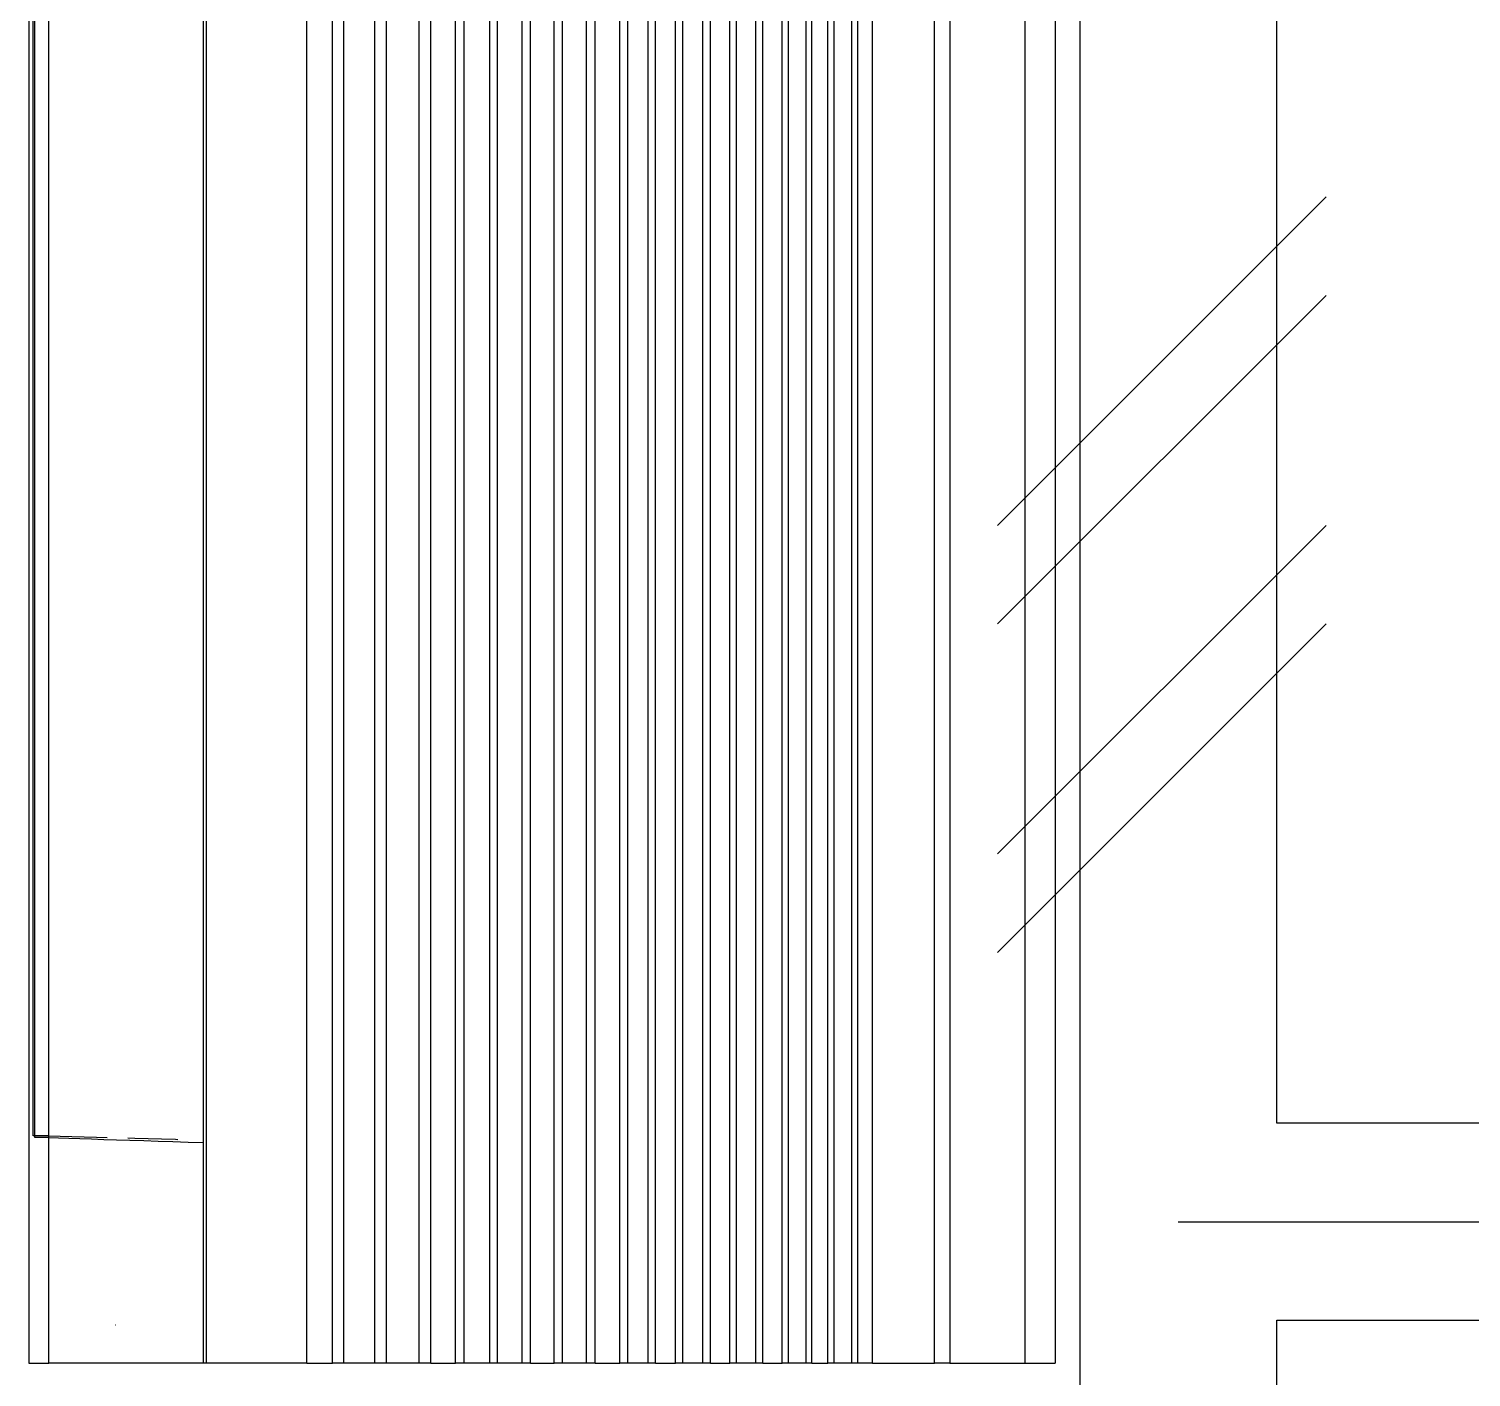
# Model space of a CAD drawing. Header units: inches. Extents: x -106706990 to 300603, y -86718466 to 1728185.
# Drawn here: x 154283 to 155381, y 40916 to 41942 of the extents above; entities that cross this region are included whole.
import ezdxf

# ---------------------------------------------------------------- set-up
doc = ezdxf.new("R2010")
doc.units = ezdxf.units.IN
doc.header["$MEASUREMENT"] = 0
doc.linetypes.add('CENTER', pattern=[2, 1.25, -0.25, 0.25, -0.25])
for name, color, linetype in [('A-WALL', 1, 'Continuous'), ('A-WLH', 7, 'Continuous'), ('Edges', 7, 'Continuous'), ('Grid', 8, 'CENTER')]:
    doc.layers.add(name, color=color, linetype=linetype)

# ---------------------------------------------------------------- blocks, each defined once
blk = doc.blocks.new('A$C49831240')
at = {"layer": 'A-WLH', "color": 8}
for p, q in [((250, 575), (0, 325)), ((250, 500), (0, 250)), ((250, 325), (0, 75)), ((250, 250), (0, 0))]:
    blk.add_line(p, q, dxfattribs=at)
blk = doc.blocks.new('air con')
at = {"layer": 'Edges'}
for p, q in [((71.402, 41.898), (152.402, 41.898)), ((152.402, 41.095), (152.402, 41.898)), ((71.402, 41.095), (152.402, 41.095)), ((152.402, 39.122), (152.402, 41.095)), ((71.402, 39.122), (152.402, 39.122)), ((152.402, 39.122), (152.402, 38.724)), ((152.402, 38.724), (71.402, 38.724)), ((152.402, 37.092), (152.402, 38.724)), ((152.402, 37.092), (71.402, 37.092)), ((152.402, 37.092), (152.402, 36.701)), ((152.402, 36.701), (71.402, 36.701)), ((152.402, 36.542), (71.402, 36.542)), ((152.402, 36.701), (152.402, 36.542)), ((152.402, 36.542), (152.402, 36.078)), ((152.402, 36.078), (71.402, 36.078)), ((152.402, 36.078), (152.402, 35.914)), ((152.402, 35.914), (71.402, 35.914)), ((152.402, 35.493), (152.402, 35.914)), ((152.402, 35.493), (71.402, 35.493)), ((152.402, 35.34), (71.402, 35.34)), ((152.402, 35.493), (152.402, 35.34)), ((152.402, 35.34), (152.402, 34.877)), ((152.402, 34.877), (71.402, 34.877)), ((152.402, 34.709), (71.402, 34.709)), ((152.402, 34.877), (152.402, 34.709)), ((152.402, 34.207), (152.402, 34.709)), ((152.402, 34.207), (71.402, 34.207)), ((152.402, 34.207), (152.402, 34.022)), ((152.402, 34.022), (71.402, 34.022)), ((152.402, 34.022), (152.402, 33.51)), ((152.402, 33.51), (71.402, 33.51)), ((152.402, 33.51), (152.402, 33.335)), ((152.402, 33.335), (71.402, 33.335)), ((152.402, 32.826), (152.402, 33.335)), ((152.402, 32.826), (71.402, 32.826)), ((152.402, 32.826), (152.402, 32.625)), ((152.402, 32.625), (71.402, 32.625)), ((152.402, 32.625), (152.402, 32.098)), ((152.402, 32.098), (71.402, 32.098)), ((152.402, 31.911), (71.402, 31.911)), ((152.402, 32.098), (152.402, 31.911)), ((152.402, 31.378), (152.402, 31.911)), ((152.402, 31.378), (71.402, 31.378)), ((152.402, 31.189), (71.402, 31.189)), ((152.402, 31.378), (152.402, 31.189)), ((152.402, 31.189), (152.402, 30.654)), ((152.402, 30.654), (71.402, 30.654)), ((152.402, 30.439), (71.402, 30.439)), ((152.402, 30.654), (152.402, 30.439)), ((152.402, 29.791), (152.402, 30.439)), ((152.402, 29.791), (71.402, 29.791)), ((152.402, 29.791), (152.402, 29.562)), ((152.402, 29.562), (71.402, 29.562)), ((152.402, 29.562), (152.402, 28.935)), ((152.402, 28.935), (71.402, 28.935)), ((152.402, 28.935), (152.402, 28.714)), ((152.402, 28.714), (71.402, 28.714)), ((152.402, 28.092), (152.402, 28.714)), ((152.402, 28.092), (71.402, 28.092)), ((152.402, 28.092), (152.402, 27.871)), ((152.402, 27.871), (71.402, 27.871)), ((152.402, 27.871), (152.402, 27.226)), ((152.402, 27.226), (71.402, 27.226)), ((152.402, 27.024), (71.402, 27.024)), ((152.402, 27.226), (152.402, 27.024)), ((152.402, 27.024), (152.402, 26.349)), ((152.402, 26.349), (71.402, 26.349)), ((152.402, 26.349), (152.402, 26.117)), ((152.402, 26.117), (71.402, 26.117)), ((152.402, 25.469), (152.402, 26.117)), ((152.402, 25.469), (71.402, 25.469)), ((152.402, 25.469), (152.402, 25.162)), ((152.402, 25.162), (71.402, 25.162)), ((152.402, 25.162), (152.402, 24.304)), ((152.402, 24.304), (71.402, 24.304)), ((152.402, 24.304), (152.402, 24.002)), ((152.402, 24.002), (71.402, 24.002)), ((152.402, 24.002), (152.402, 23.184)), ((152.402, 23.184), (71.402, 23.184)), ((152.402, 23.184), (152.402, 22.883)), ((152.402, 22.883), (71.402, 22.883)), ((152.402, 22.213), (152.402, 22.883)), ((152.402, 22.213), (71.402, 22.213)), ((152.402, 22.213), (152.402, 19.568)), ((152.402, 19.568), (71.402, 19.568)), ((152.402, 19.493), (71.402, 19.493)), ((146.588, 19.085), (146.601, 19.493)), ((152.402, 19.568), (152.402, 19.493)), ((152.402, 19.493), (152.402, 15.42)), ((146.575, 18.687), (146.588, 19.085)), ((146.504, 18.391), (146.514, 18.752)), ((146.514, 18.752), (146.516, 18.813)), ((146.562, 18.299), (146.575, 18.687)), ((146.494, 18.035), (146.504, 18.391)), ((146.55, 17.923), (146.562, 18.299)), ((146.484, 17.685), (146.494, 18.035)), ((146.538, 17.558), (146.55, 17.923)), ((146.479, 17.503), (146.484, 17.685)), ((146.527, 17.206), (146.538, 17.558)), ((146.516, 16.869), (146.527, 17.206)), ((151.402, 17.184), (151.402, 17.175)), ((146.456, 16.673), (146.464, 16.956)), ((146.505, 16.546), (146.516, 16.869)), ((146.438, 16.032), (146.447, 16.349)), ((146.447, 16.349), (146.456, 16.673)), ((146.495, 16.239), (146.505, 16.546)), ((146.429, 15.722), (146.438, 16.032)), ((146.477, 15.675), (146.486, 15.948)), ((146.486, 15.948), (146.495, 16.239)), ((146.421, 15.42), (146.429, 15.722)), ((146.468, 15.42), (146.477, 15.675)), ((146.421, 15.42), (76.921, 15.42)), ((146.468, 15.42), (146.421, 15.42)), ((146.421, 15.42), (146.421, 15.051)), ((152.402, 15.42), (146.468, 15.42)), ((146.468, 15.42), (146.468, 15.051)), ((152.402, 14.898), (152.402, 15.42)), ((71.402, 14.898), (152.402, 14.898)), ((146.421, 15.051), (76.921, 15.051)), ((146.421, 15.012), (76.921, 15.012)), ((146.468, 15.051), (146.421, 15.051)), ((146.421, 15.051), (146.421, 15.012))]:
    blk.add_line(p, q, dxfattribs=at)

msp = doc.modelspace()

# ---------------------------------------------------------------- linework, layer by layer
at = {"layer": 'A-WALL', "color": 8}
for p, q in [((155082.8, 45909.7), (155082.8, 39909.7)), ((155232.8, 41109.7), (155232.8, 45909.7)), ((155082.8, 44784.7), (155082.8, 39909.7)), ((157007.8, 41109.7), (155232.8, 41109.7)), ((155232.8, 39909.7), (155232.8, 40959.7)), ((155232.8, 40959.7), (157157.8, 40959.7))]:
    msp.add_line(p, q, dxfattribs=at)
at = {"layer": 'Grid', "color": 8, "ltscale": 700}
msp.add_line((155157.8, 41034.7), (180807.6, 41034.7), dxfattribs=at)

# ---------------------------------------------------------------- block references
at = {"xscale": 28.92590521224616, "yscale": 28.92590521224616, "zscale": 28.92590521224616, "rotation": 270}
msp.add_blockref('air con', (153852.3, 45335.5), dxfattribs=at)
at = {"layer": 'A-WLH', "color": 8}
msp.add_blockref('A$C49831240', (155020.2, 41239.6), dxfattribs=at)

doc.saveas('drawing.dxf')
